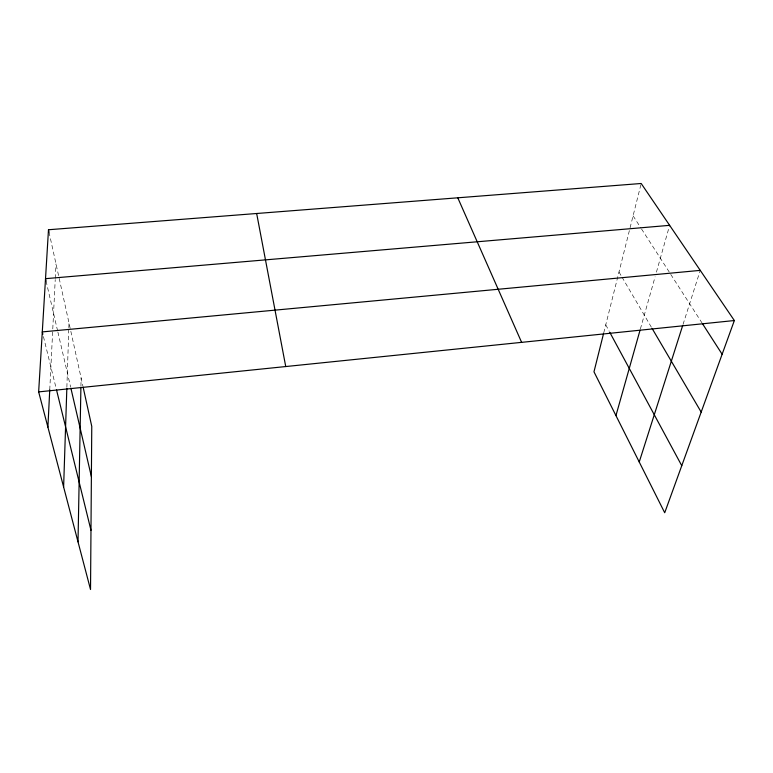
<?xml version="1.0" encoding="UTF-8"?>
<svg xmlns="http://www.w3.org/2000/svg" width="773" height="773" viewBox="0 0 773 773"><rect width="100%" height="100%" fill="white"/><g stroke="black" fill="none" stroke-linecap="round" stroke-linejoin="round"><path stroke-width="0.58" stroke-dasharray="3.87 2.9" d="M80.933 386.249L81.088 377.871M66.874 387.273L68.787 328.844M68.826 327.655L68.99 322.892M49.752 389.805L55.231 279.594M55.289 278.396L56.014 263.931M603.742 332.854L641.184 183.491M640.373 329.027L655.108 276.802M656.422 272.164L669.631 225.339M683.042 324.418L700.251 270.376M633.077 215.841L640.875 227.948M641.522 228.953L670.114 273.391M670.761 274.405L701.99 322.921M618.999 272.009L621.405 276.116M622.004 277.14L651.504 327.423M605.752 324.834L609.192 331.211M43.433 336.574L56.255 388.819M46.051 280.976L57.608 330.863M57.878 332.023L70.614 387.002M49.008 232.103L82.866 385.959"/><path stroke-width="1.16" d="M78.015 541.844L80.904 387.447M63.618 486.98L66.836 388.471M47.897 427.111L49.752 389.805M83.117 387.109L91.765 426.396L90.528 589.509L38.65 391.892L48.486 229.745L641.184 183.491L734.35 320.534L664.712 512.76L593.973 371.803L603.452 333.994M615.946 415.594L640.044 330.187M639.232 461.993L682.675 325.568M38.65 391.892L734.35 320.534M700.251 270.376L42.293 331.907L42.863 334.236M669.631 225.339L45.52 278.666L46.051 280.976M702.638 323.935L722.137 354.247M652.103 328.438L701.188 412.086M609.762 332.274L681.767 465.704M457.78 197.801L521.62 342.352M56.535 389.969L90.982 530.297M70.884 388.172L91.388 476.651M48.486 229.745L49.008 232.103M256.665 213.503L285.739 366.547"/></g></svg>
